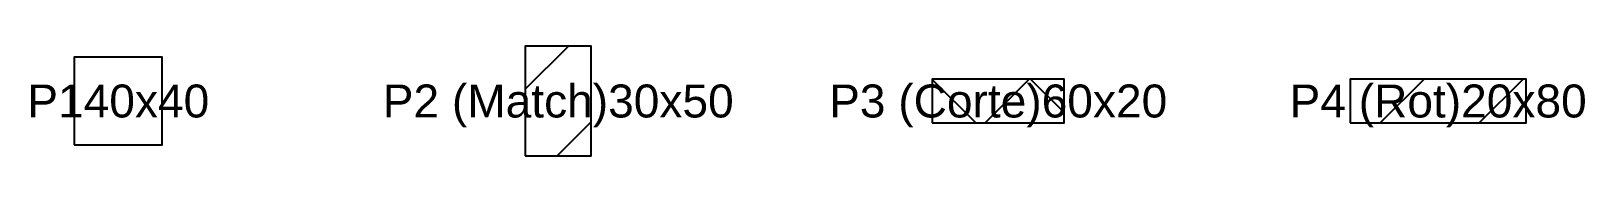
# Model space of a CAD drawing. Header units: metres. Extents: x 960 to 1667, y 975 to 1025.
import ezdxf
from ezdxf.enums import TextEntityAlignment as Align

# ---------------------------------------------------------------- set-up
doc = ezdxf.new("R2010")
doc.units = ezdxf.units.M
for name, color, linetype in [('PILARES_CONCRETO', 7, 'Continuous'), ('PILARES_HATCH_CORTE', 1, 'Continuous'), ('PILARES_HATCH_MATCH', 7, 'Continuous'), ('PILARES_TEXTO', 2, 'Continuous')]:
    doc.layers.add(name, color=color, linetype=linetype)
doc.styles.add('ARIAL', font='arial.ttf')

msp = doc.modelspace()

# ---------------------------------------------------------------- hatches: boundary and pattern name
at = {"layer": 'PILARES_HATCH_CORTE'}
h = msp.add_hatch(dxfattribs=at)
h.set_pattern_fill('ANSI37', color=1, scale=10)
h.paths.add_polyline_path([(1370, 990), (1430, 990), (1430, 1010), (1370, 1010)])
at = {"layer": 'PILARES_HATCH_MATCH'}
h = msp.add_hatch(dxfattribs=at)
h.set_pattern_fill('ANSI31', color=256, scale=10)
h.paths.add_polyline_path([(1185, 975), (1215, 975), (1215, 1025), (1185, 1025)])
h = msp.add_hatch(dxfattribs=at)
h.set_pattern_fill('ANSI31', color=256, scale=10)
h.paths.add_polyline_path([(1560, 990), (1640, 990), (1640, 1010), (1560, 1010)])

# ---------------------------------------------------------------- linework, layer by layer
at = {"layer": 'PILARES_CONCRETO'}
for points in [[(1185, 975), (1215, 975), (1215, 1025), (1185, 1025)], [(980, 980), (1020, 980), (1020, 1020), (980, 1020)], [(1370, 990), (1430, 990), (1430, 1010), (1370, 1010)], [(1560, 990), (1640, 990), (1640, 1010), (1560, 1010)]]:
    msp.add_lwpolyline(points, close=True, dxfattribs=at)

# ---------------------------------------------------------------- texts
at = {"layer": 'PILARES_TEXTO', "style": 'ARIAL'}
for s, p in [('P140x40', (1000, 1000)), ('P2 (Match)30x50', (1200, 1000)), ('P3 (Corte)60x20', (1400, 1000)), ('P4 (Rot)20x80', (1600, 1000))]:
    msp.add_text(s, height=15, dxfattribs=at).set_placement(p, align=Align.MIDDLE_CENTER)

doc.saveas('drawing.dxf')
